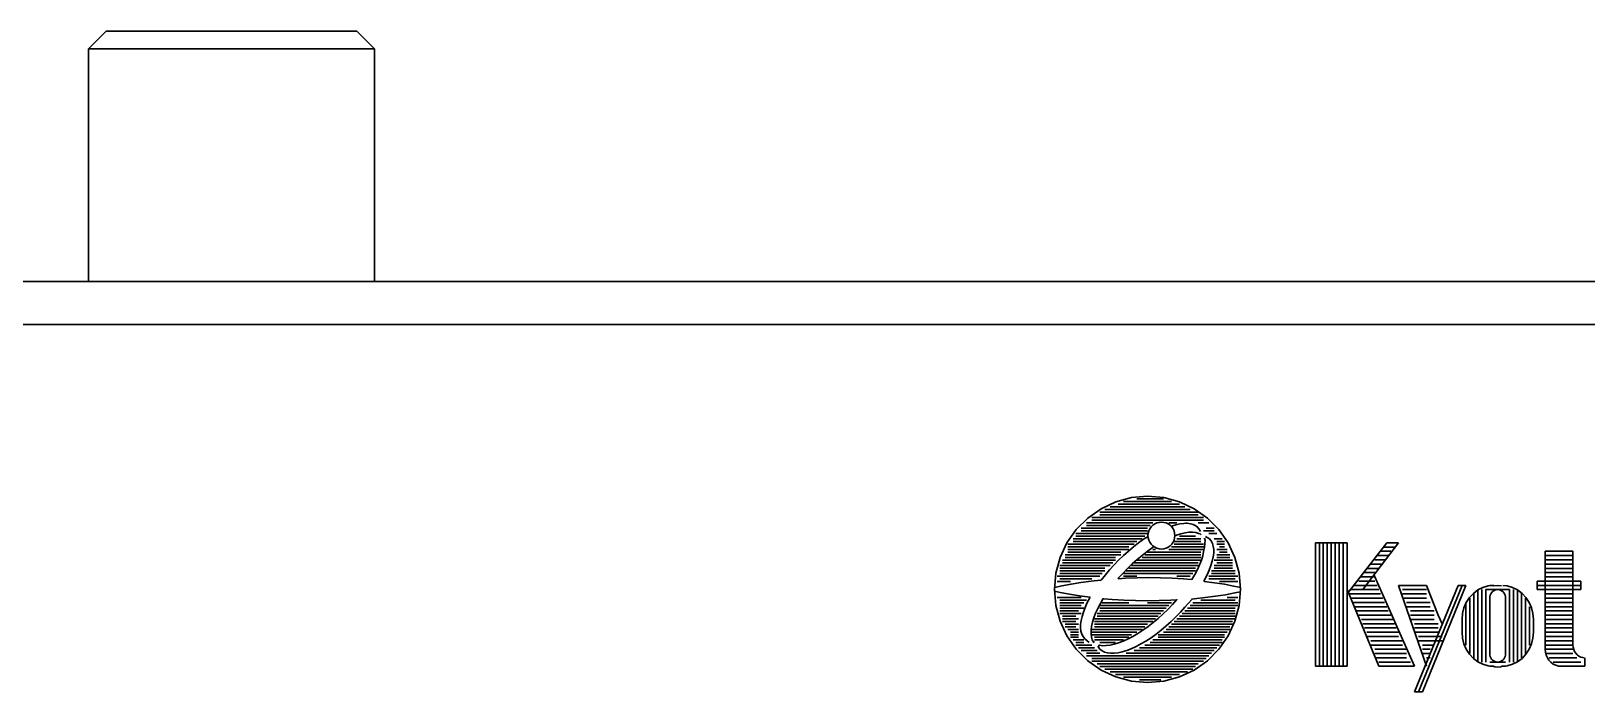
# Model space of a CAD drawing. Header units: millimetres. Extents: x 239 to 954, y 207 to 627.
# Drawn here: x 313.06 to 356.54, y 387.08 to 405.55 of the extents above; entities that cross this region are included whole.
import ezdxf

# ---------------------------------------------------------------- set-up
doc = ezdxf.new("R2010")
doc.units = ezdxf.units.MM
doc.layers.get('0').update_dxf_attribs({"lineweight": 30})

# ---------------------------------------------------------------- blocks, each defined once
blk = doc.blocks.new('A$C21952419')
for p, q in [((76, 136.5), (76.5, 137)), ((76.5, 137), (83.5, 137)), ((83.5, 137), (84, 136.5)), ((76, 136.5), (84, 136.5)), ((76, 130), (76, 136.5)), ((84, 136.5), (84, 130)), ((2, 130), (158, 130)), ((1.2, 128.8), (158.8, 128.8)), ((105.3035, 123.9256), (106.0467, 123.9256)), ((104.263, 123.5535), (107.0129, 123.5535)), ((104.4117, 123.6279), (106.7899, 123.6279)), ((104.5603, 123.7023), (106.6413, 123.7023)), ((104.7833, 123.7767), (106.4927, 123.7767)), ((104.9319, 123.8512), (106.2697, 123.8512)), ((103.7428, 123.107), (105.6008, 123.107)), ((103.8914, 123.2558), (105.7494, 123.2558)), ((103.8914, 123.1814), (105.6751, 123.1814)), ((104.0401, 123.4046), (107.1616, 123.4046)), ((104.0401, 123.3302), (106.1211, 123.3302)), ((104.263, 123.4791), (107.0129, 123.4791)), ((106.1211, 123.3302), (107.1616, 123.3302)), ((106.1954, 123.2558), (106.4183, 123.2558)), ((107.0129, 123.2558), (107.3102, 123.2558)), ((107.2359, 123.107), (107.4588, 123.107)), ((103.3712, 122.6605), (105.2292, 122.6605)), ((103.5198, 122.8093), (105.4522, 122.8093)), ((103.5198, 122.7349), (105.3035, 122.7349)), ((103.5941, 122.9581), (105.6008, 122.9581)), ((103.5941, 122.8837), (105.5265, 122.8837)), ((103.7428, 123.0326), (105.6008, 123.0326)), ((106.344, 122.7349), (107.0872, 122.7349)), ((106.344, 122.6605), (107.1616, 122.6605)), ((106.4183, 122.8093), (107.0872, 122.8093)), ((106.4927, 122.8837), (106.9386, 122.8837)), ((107.1616, 123.0326), (107.4588, 123.0326)), ((107.3102, 122.9581), (107.5332, 122.9581)), ((107.4588, 122.8093), (107.6818, 122.8093)), ((107.5332, 122.7349), (107.7561, 122.7349)), ((107.5332, 122.6605), (107.7561, 122.6605)), ((110.2917, 122.6979), (111.1778, 122.6979)), ((110.2917, 119.2456), (110.2917, 122.6979)), ((110.4025, 122.6979), (110.4025, 119.2456)), ((110.5132, 122.6979), (110.5132, 119.2456)), ((110.624, 122.6979), (110.624, 119.2456)), ((110.7347, 122.6979), (110.7347, 119.2456)), ((110.8455, 122.6979), (110.8455, 119.2456)), ((110.9562, 122.6979), (110.9562, 119.2456)), ((111.067, 122.6979), (111.067, 119.2456)), ((111.1778, 122.6979), (111.1778, 119.2456)), ((111.1778, 121.2694), (112.2853, 122.6979)), ((112.6176, 122.6979), (111.6208, 121.3884)), ((112.2853, 122.6979), (112.6176, 122.6979)), ((103.2225, 122.2139), (104.7089, 122.2139)), ((103.2968, 122.3628), (104.8576, 122.3628)), ((103.2968, 122.2884), (104.7089, 122.2884)), ((103.3712, 122.586), (105.0806, 122.586)), ((103.3712, 122.5116), (105.0806, 122.5116)), ((103.3712, 122.4372), (104.8576, 122.4372)), ((105.3035, 122.2139), (107.0872, 122.2139)), ((105.4522, 122.2884), (107.0872, 122.2884)), ((105.5265, 122.3628), (107.0872, 122.3628)), ((105.6008, 122.4372), (107.0872, 122.4372)), ((105.7494, 122.5116), (105.8238, 122.5116)), ((106.1954, 122.5116), (107.1616, 122.5116)), ((106.2697, 122.586), (107.1616, 122.586)), ((107.4588, 122.2139), (107.9791, 122.2139)), ((107.5332, 122.5116), (107.8304, 122.5116)), ((107.5332, 122.3628), (107.9048, 122.3628)), ((107.5332, 122.2884), (107.9048, 122.2884)), ((107.6075, 122.586), (107.7561, 122.586)), ((107.6075, 122.4372), (107.8304, 122.4372)), ((111.9531, 122.2217), (112.1746, 122.2217)), ((112.0195, 122.3408), (112.0638, 122.3408)), ((112.0638, 122.3408), (112.2853, 122.3408)), ((112.1081, 122.4598), (112.1746, 122.4598)), ((112.1746, 122.4598), (112.3961, 122.4598)), ((112.1746, 122.2217), (112.241, 122.2217)), ((112.1967, 122.5789), (112.2853, 122.5789)), ((112.2853, 122.5789), (112.5069, 122.5789)), ((112.2853, 122.3408), (112.3296, 122.3408)), ((116.7157, 122.4598), (117.491, 122.4598)), ((116.7157, 122.4598), (116.7157, 120.0789)), ((116.7157, 122.3408), (117.491, 122.3408)), ((116.7157, 122.2217), (117.491, 122.2217)), ((117.491, 122.4598), (117.491, 120.0789)), ((103.0739, 121.7674), (104.263, 121.7674)), ((103.1482, 122.0651), (104.5603, 122.0651)), ((103.1482, 121.9907), (104.4117, 121.9907)), ((103.1482, 121.9163), (104.4117, 121.9163)), ((103.1482, 121.8418), (104.3373, 121.8418)), ((103.2225, 122.1395), (104.6346, 122.1395)), ((104.9319, 121.8418), (106.8643, 121.8418)), ((104.9319, 121.7674), (105.3035, 121.7674)), ((105.0062, 121.9163), (106.9386, 121.9163)), ((105.0806, 121.9907), (106.9386, 121.9907)), ((105.1549, 122.0651), (107.0129, 122.0651)), ((105.2292, 122.1395), (107.0129, 122.1395)), ((106.4183, 121.7674), (106.7899, 121.7674)), ((107.3102, 121.7674), (108.1277, 121.7674)), ((107.3845, 121.9163), (108.0534, 121.9163)), ((107.3845, 121.8418), (108.0534, 121.8418)), ((107.4588, 122.0651), (107.9791, 122.0651)), ((107.4588, 121.9907), (107.9791, 121.9907)), ((107.5332, 122.1395), (107.9791, 122.1395)), ((111.5543, 121.7455), (111.6208, 121.7455)), ((111.6208, 121.7455), (111.8423, 121.7455)), ((111.6429, 121.8646), (111.7316, 121.8646)), ((111.7316, 121.9836), (111.8645, 121.9836)), ((111.7316, 121.8646), (111.9531, 121.8646)), ((111.8423, 122.1027), (111.9531, 122.1027)), ((111.8423, 121.9836), (112.0638, 121.9836)), ((111.8423, 121.7455), (111.9309, 121.7455)), ((111.9531, 121.7455), (111.9309, 121.7932)), ((111.9531, 122.1027), (112.1746, 122.1027)), ((113.0607, 119.2456), (111.9531, 121.7455)), ((116.7157, 122.1027), (117.491, 122.1027)), ((116.7157, 121.9836), (117.491, 121.9836)), ((116.7157, 121.8646), (117.491, 121.8646)), ((116.7157, 121.7455), (117.491, 121.7455)), ((103.0739, 121.6186), (103.4455, 121.6186)), ((103.1482, 121.693), (104.0401, 121.693)), ((107.3102, 121.693), (108.0534, 121.693)), ((107.6075, 121.6186), (108.1277, 121.6186)), ((111.1778, 121.3884), (112.0638, 119.2456)), ((111.2885, 121.3884), (112.0638, 121.3884)), ((111.355, 121.5074), (112.0195, 121.5074)), ((111.51, 121.6265), (111.9531, 121.6265)), ((112.6176, 121.5074), (113.3929, 119.2456)), ((112.6176, 121.5074), (113.3929, 121.5074)), ((112.7284, 121.3884), (113.3929, 121.3884)), ((114.279, 121.5074), (113.0607, 118.5313)), ((114.3897, 121.5074), (113.1714, 118.5313)), ((114.5005, 121.5074), (113.2822, 118.5313)), ((113.3929, 121.5074), (113.7252, 120.6741)), ((114.279, 121.5074), (114.5005, 121.5074)), ((114.8328, 121.3884), (114.8328, 119.3646)), ((114.9435, 121.3884), (114.9435, 119.3646)), ((115.0543, 121.3884), (115.0543, 119.3646)), ((115.0543, 121.3884), (115.7188, 121.3884)), ((115.165, 121.5074), (115.2757, 121.5074)), ((115.7188, 121.3884), (115.7188, 119.3646)), ((115.8296, 121.3884), (115.8296, 119.3646)), ((115.9404, 121.3884), (115.9404, 119.3646)), ((116.4942, 121.6265), (116.7157, 121.6265)), ((116.4942, 121.6265), (116.4942, 121.3884)), ((116.4942, 121.5074), (116.7157, 121.5074)), ((116.4942, 121.3884), (116.7157, 121.3884)), ((116.7157, 121.6265), (117.491, 121.6265)), ((116.7157, 121.5074), (117.491, 121.5074)), ((116.7157, 121.3884), (117.491, 121.3884)), ((117.491, 121.6265), (117.7125, 121.6265)), ((117.491, 121.5074), (117.7125, 121.5074)), ((117.7125, 121.3884), (117.491, 121.3884)), ((117.7125, 121.6265), (117.7125, 121.3884)), ((103.0739, 121.1721), (103.7428, 121.1721)), ((103.1482, 121.0977), (103.8914, 121.0977)), ((103.1482, 121.0232), (103.8171, 121.0232)), ((103.1482, 120.9488), (103.7428, 120.9488)), ((103.1482, 120.8744), (103.8171, 120.8744)), ((104.263, 120.9488), (106.1954, 120.9488)), ((104.263, 120.8744), (106.1211, 120.8744)), ((104.3373, 121.0232), (105.0806, 121.0232)), ((105.6008, 121.0232), (106.2697, 121.0232)), ((106.7156, 120.8744), (108.0534, 120.8744)), ((106.7899, 120.9488), (108.1277, 120.9488)), ((106.8643, 121.0232), (108.1277, 121.0232)), ((107.0872, 121.0977), (108.0534, 121.0977)), ((107.8304, 121.1721), (108.1277, 121.1721)), ((111.2442, 121.2694), (111.3107, 121.2694)), ((111.2885, 121.2694), (112.0638, 121.2694)), ((111.2885, 121.1503), (111.3993, 121.1503)), ((111.3328, 121.0313), (111.3993, 121.0313)), ((111.3993, 121.1503), (112.1746, 121.1503)), ((111.3993, 121.0313), (112.1746, 121.0313)), ((111.3993, 120.9122), (112.2853, 120.9122)), ((112.0638, 121.2694), (112.1081, 121.2694)), ((112.1746, 121.0313), (112.2189, 121.0313)), ((112.7284, 121.2694), (113.3929, 121.2694)), ((112.7284, 121.1503), (113.3929, 121.1503)), ((112.8391, 121.0313), (113.5037, 121.0313)), ((112.8391, 120.9122), (113.5037, 120.9122)), ((114.5005, 121.0313), (114.5005, 119.8408)), ((114.6113, 121.1503), (114.6113, 119.6027)), ((114.722, 121.2694), (114.722, 119.4837)), ((115.165, 121.1503), (115.165, 119.6026)), ((115.608, 121.1503), (115.608, 119.6026)), ((116.0511, 121.2694), (116.0511, 119.4837)), ((116.1619, 121.1503), (116.1619, 119.6027)), ((116.2726, 120.9122), (116.2726, 119.8408)), ((116.7157, 121.2694), (117.491, 121.2694)), ((116.7157, 121.1503), (117.491, 121.1503)), ((116.7157, 121.0313), (117.491, 121.0313)), ((116.7157, 120.9122), (117.491, 120.9122)), ((103.1482, 120.8), (103.6684, 120.8)), ((103.1482, 120.7256), (103.7428, 120.7256)), ((103.2225, 120.6511), (103.5941, 120.6511)), ((103.2225, 120.5767), (103.6684, 120.5767)), ((103.2225, 120.5023), (103.5941, 120.5023)), ((104.1144, 120.5767), (105.8238, 120.5767)), ((104.1144, 120.5023), (105.7494, 120.5023)), ((104.1887, 120.7256), (105.9724, 120.7256)), ((104.1887, 120.6511), (105.8981, 120.6511)), ((104.263, 120.8), (106.0467, 120.8)), ((106.344, 120.5023), (107.9791, 120.5023)), ((106.4183, 120.5767), (108.0534, 120.5767)), ((106.4927, 120.6511), (108.0534, 120.6511)), ((106.567, 120.7256), (108.0534, 120.7256)), ((106.6413, 120.8), (108.0534, 120.8)), ((111.4436, 120.7932), (112.3296, 120.7932)), ((111.51, 120.6741), (112.3961, 120.6741)), ((111.5765, 120.5551), (112.4626, 120.5551)), ((111.6208, 120.436), (112.5069, 120.436)), ((112.9499, 120.7932), (113.6144, 120.7932)), ((112.9499, 120.6741), (113.6144, 120.6741)), ((112.9499, 120.5551), (113.6144, 120.5551)), ((113.0607, 120.436), (113.7252, 120.436)), ((113.7252, 120.6741), (113.836, 120.436)), ((114.3897, 120.436), (114.3897, 120.1979)), ((116.3833, 120.555), (116.3833, 120.1979)), ((116.7157, 120.7932), (117.491, 120.7932)), ((116.7157, 120.6741), (117.491, 120.6741)), ((116.7157, 120.5551), (117.491, 120.5551)), ((116.7157, 120.436), (117.491, 120.436)), ((103.2968, 120.4279), (103.6684, 120.4279)), ((103.2968, 120.3535), (103.5941, 120.3535)), ((103.3712, 120.279), (103.6684, 120.279)), ((103.4455, 120.2046), (103.6684, 120.2046)), ((103.4455, 120.1302), (103.6684, 120.1302)), ((103.4455, 120.0558), (103.6684, 120.0558)), ((104.0401, 120.279), (105.4522, 120.279)), ((104.0401, 120.2046), (105.3035, 120.2046)), ((104.0401, 120.1302), (105.1549, 120.1302)), ((104.1144, 120.4279), (105.6008, 120.4279)), ((104.1144, 120.3535), (105.5265, 120.3535)), ((104.1144, 120.0558), (105.0806, 120.0558)), ((105.8981, 120.1302), (107.7561, 120.1302)), ((105.8981, 120.0558), (107.7561, 120.0558)), ((106.0467, 120.2046), (107.8304, 120.2046)), ((106.1211, 120.279), (107.9048, 120.279)), ((106.1954, 120.3535), (107.9048, 120.3535)), ((106.2697, 120.4279), (107.9791, 120.4279)), ((111.6651, 120.317), (112.5512, 120.317)), ((111.7316, 120.1979), (112.6176, 120.1979)), ((111.7316, 120.0789), (112.6176, 120.0789)), ((113.0607, 120.317), (113.7252, 120.317)), ((113.0607, 120.1979), (113.7252, 120.1979)), ((113.1714, 120.0789), (113.836, 120.0789)), ((116.7157, 120.317), (117.491, 120.317)), ((116.7157, 120.1979), (117.491, 120.1979)), ((116.7157, 120.0789), (116.7157, 119.7218)), ((116.7157, 120.0789), (117.491, 120.0789)), ((117.491, 120.0789), (117.491, 119.8408)), ((103.5198, 119.9814), (103.8171, 119.9814)), ((103.5941, 119.9069), (103.8171, 119.9069)), ((103.5941, 119.8325), (104.0401, 119.8325)), ((103.6684, 119.7581), (104.1144, 119.7581)), ((103.7428, 119.6837), (104.1887, 119.6837)), ((103.8914, 119.6093), (104.263, 119.6093)), ((104.1144, 119.9814), (104.9319, 119.9814)), ((104.263, 119.9069), (104.7089, 119.9069)), ((105.0062, 119.6093), (107.3845, 119.6093)), ((105.2292, 119.6837), (107.4588, 119.6837)), ((105.3778, 119.7581), (107.5332, 119.7581)), ((105.5265, 119.8325), (107.6075, 119.8325)), ((105.6751, 119.9069), (107.6818, 119.9069)), ((105.7494, 119.9814), (107.6818, 119.9814)), ((111.8423, 119.9598), (112.7284, 119.9598)), ((111.8423, 119.8408), (112.7284, 119.8408)), ((111.9531, 119.7218), (112.8391, 119.7218)), ((111.9531, 119.6027), (112.8391, 119.6027)), ((113.1714, 119.9598), (113.836, 119.9598)), ((113.2822, 119.8408), (113.6144, 119.8408)), ((113.2822, 119.7218), (113.5037, 119.7218)), ((113.2822, 119.6027), (113.3929, 119.6027)), ((113.3929, 119.6027), (113.5037, 119.6027)), ((116.7157, 119.9598), (117.491, 119.9598)), ((116.7157, 119.8408), (117.491, 119.8408)), ((116.7157, 119.7218), (117.491, 119.7218)), ((116.7157, 119.6027), (117.491, 119.6027)), ((103.8914, 119.5348), (107.3102, 119.5348)), ((104.0401, 119.4604), (107.2359, 119.4604)), ((104.0401, 119.386), (107.1616, 119.386)), ((104.1887, 119.3116), (107.0129, 119.3116)), ((104.263, 119.2372), (106.9386, 119.2372)), ((104.4117, 119.1628), (106.8643, 119.1628)), ((111.1778, 119.2456), (110.2917, 119.2456)), ((111.9531, 119.4837), (112.8391, 119.4837)), ((112.0638, 119.3646), (112.9499, 119.3646)), ((113.0607, 119.2456), (112.0638, 119.2456)), ((113.3929, 119.4837), (113.5037, 119.4837)), ((115.165, 119.2455), (115.2757, 119.2455)), ((115.1651, 119.3646), (115.6081, 119.3646)), ((115.4973, 119.2455), (115.608, 119.2455)), ((116.8264, 119.4837), (117.6017, 119.4837)), ((116.9372, 119.3646), (117.7125, 119.3646)), ((117.1587, 119.2456), (117.8232, 119.2456)), ((117.8232, 119.4837), (117.8232, 119.2456)), ((104.5603, 119.0883), (106.7156, 119.0883)), ((104.7089, 119.0139), (106.4927, 119.0139)), ((104.9319, 118.9395), (106.2697, 118.9395)), ((105.3778, 118.8651), (105.9724, 118.8651)), ((113.2822, 118.5313), (113.0607, 118.5313))]:
    blk.add_line(p, q)
for points in [[(108.2015, 121.3958), (108.1619, 121.848), (108.0446, 122.2865), (107.853, 122.698), (107.593, 123.0698), (107.2724, 123.3907), (106.9011, 123.6511), (106.4902, 123.843), (106.0523, 123.9604), (105.6007, 124), (105.1492, 123.9604), (104.7113, 123.843), (104.3003, 123.6511), (103.929, 123.3907), (103.6085, 123.0698), (103.3484, 122.6979), (103.1568, 122.2865), (103.0395, 121.848), (103, 121.3958), (103.0395, 120.9437), (103.1568, 120.5052), (103.3484, 120.0937), (103.6085, 119.7219), (103.929, 119.401), (104.3004, 119.1406), (104.7113, 118.9487), (105.1492, 118.8313), (105.6007, 118.7917), (106.0523, 118.8313), (106.4902, 118.9487), (106.9011, 119.1406), (107.2724, 119.401), (107.593, 119.7219), (107.853, 120.0938), (108.0446, 120.5052), (108.1619, 120.9437), (108.2015, 121.3958)], [(106.3636, 122.8996), (106.3579, 122.9648), (106.341, 123.0281), (106.3134, 123.0874), (106.2759, 123.1411), (106.2297, 123.1873), (106.1761, 123.2248), (106.1169, 123.2525), (106.0537, 123.2694), (105.9886, 123.2752), (105.9235, 123.2694), (105.8603, 123.2525), (105.8011, 123.2248), (105.7475, 123.1873), (105.7014, 123.1411), (105.6638, 123.0874), (105.6362, 123.0281), (105.6193, 122.9648), (105.6136, 122.8996), (105.6193, 122.8344), (105.6362, 122.7712), (105.6638, 122.7119), (105.7014, 122.6582), (105.7475, 122.612), (105.8011, 122.5744), (105.8603, 122.5467), (105.9235, 122.5298), (105.9886, 122.5241), (106.0537, 122.5298), (106.1169, 122.5467), (106.1761, 122.5744), (106.2297, 122.612), (106.2759, 122.6582), (106.3134, 122.7119), (106.341, 122.7712), (106.3579, 122.8344), (106.3636, 122.8996)], [(106.6772, 123.2438), (106.6143, 123.2417), (106.506, 123.2283), (106.3902, 123.2027), (106.2677, 123.1649), (106.2449, 123.1682)], [(107.0819, 123.018), (107.0561, 123.0646), (107.0085, 123.1238), (106.9494, 123.1715), (106.8791, 123.2075), (106.7984, 123.2312), (106.7078, 123.2426), (106.671, 123.2437)], [(105.6015, 122.8688), (105.4889, 122.7955), (105.3468, 122.6941), (105.2051, 122.5845), (105.0651, 122.4674), (104.9276, 122.3437), (104.7937, 122.2144), (104.6645, 122.0804), (104.5411, 121.9427), (104.4241, 121.8024), (104.3033, 121.6523)], [(107.102, 122.9205), (107.0686, 122.9511), (107.0293, 122.9581), (106.9486, 122.9818), (106.858, 122.9933), (106.7582, 122.9923), (106.6499, 122.9789), (106.5341, 122.9532), (106.4116, 122.9155), (106.3687, 122.8953), (106.3625, 122.8953)], [(106.8363, 121.6772), (106.8406, 121.6756), (106.923, 121.8156), (106.9949, 121.9527), (107.0557, 122.0861), (107.1053, 122.2146), (107.143, 122.3373), (107.1686, 122.4533), (107.1925, 122.5672), (107.2049, 122.6913), (107.2111, 122.7657), (107.1925, 122.8277), (107.1925, 122.8277)], [(107.1708, 121.6213), (107.1907, 121.6652), (107.2626, 121.8025), (107.3235, 121.9358), (107.373, 122.0644), (107.4107, 122.1871), (107.4363, 122.303), (107.4497, 122.4114), (107.4507, 122.5113), (107.4392, 122.602), (107.4155, 122.6828), (107.3797, 122.7531), (107.332, 122.8123), (107.2172, 122.8767)], [(105.7741, 122.5915), (105.7318, 122.5584), (105.5897, 122.4571), (105.4481, 122.3474), (105.308, 122.2304), (105.1705, 122.1067), (105.0366, 121.9774), (104.9075, 121.8433), (104.7839, 121.7057), (104.7802, 121.6958)], [(103.0001, 121.3457), (103.1575, 121.3103), (103.4205, 121.2606), (103.7002, 121.2168), (103.9943, 121.1791), (103.9936, 121.1748)], [(104.3033, 121.6399), (104.2847, 121.6523), (104.0287, 121.625), (103.7397, 121.5873), (103.465, 121.5435), (103.2065, 121.4939), (103.0057, 121.4474)], [(106.8238, 121.676), (106.6044, 121.6932), (106.2864, 121.7108), (105.9634, 121.7214), (105.6379, 121.725), (105.3124, 121.7214), (104.9894, 121.7108), (104.7802, 121.6895)], [(106.8302, 121.1252), (106.9008, 121.1355), (107.2071, 121.1667), (107.5013, 121.2044), (107.781, 121.2481), (108.044, 121.2978), (108.1896, 121.3257)], [(108.2083, 121.4449), (108.0074, 121.4877), (107.7489, 121.5373), (107.4742, 121.5812), (107.1852, 121.6188), (107.1708, 121.6275)], [(115.1678, 121.5003), (115.1219, 121.4929), (114.9727, 121.45), (114.8327, 121.3798), (114.7062, 121.2846), (114.597, 121.1672), (114.5084, 121.0312), (114.4431, 120.8808), (114.4032, 120.7204), (114.3897, 120.555), (114.3963, 120.439)], [(115.608, 121.1503), (115.6046, 121.1916), (115.5947, 121.2317), (115.5783, 121.2693), (115.5562, 121.3033), (115.5289, 121.3326), (115.4973, 121.3564), (115.4623, 121.374), (115.425, 121.3847), (115.3865, 121.3884), (115.348, 121.3847), (115.3107, 121.374), (115.2757, 121.3564), (115.2441, 121.3326), (115.2168, 121.3033), (115.1947, 121.2693), (115.1783, 121.2317), (115.1684, 121.1916), (115.165, 121.1503)], [(115.4905, 121.4986), (115.3865, 121.5074), (115.2711, 121.4965)], [(116.3833, 120.555), (116.3698, 120.7204), (116.3299, 120.8808), (116.2646, 121.0312), (116.176, 121.1672), (116.0668, 121.2846), (115.9403, 121.3798), (115.8003, 121.45), (115.6511, 121.4929), (115.5282, 121.5068)], [(103.9905, 121.1704), (103.9896, 121.1622), (103.9177, 121.0251), (103.8568, 120.8917), (103.8073, 120.7632), (103.7696, 120.6405), (103.7439, 120.5245), (103.7306, 120.4161), (103.7296, 120.3163), (103.7411, 120.2255), (103.7648, 120.1447), (103.8006, 120.0744), (103.8482, 120.0152), (103.972, 119.9079)], [(104.3621, 121.1332), (104.3643, 121.1396), (104.282, 120.9996), (104.2102, 120.8625), (104.1492, 120.7291), (104.0997, 120.6006), (104.0621, 120.4779), (104.0364, 120.3619), (104.023, 120.2536), (104.0221, 120.1536), (104.0335, 120.0629), (104.0572, 119.9821), (104.0958, 119.9141), (104.0958, 119.9451)], [(104.2135, 119.8086), (104.2709, 119.7284), (104.3301, 119.6807), (104.4003, 119.6448), (104.4809, 119.621), (104.5715, 119.6096), (104.6713, 119.6106), (104.7796, 119.6239), (104.8953, 119.6496), (105.018, 119.6874), (105.1463, 119.737), (105.2795, 119.7979), (105.4165, 119.87), (105.5562, 119.9523), (105.6976, 120.0445), (105.8397, 120.1458), (105.9814, 120.2554), (106.1214, 120.3725), (106.2589, 120.4962), (106.3928, 120.6255), (106.522, 120.7596), (106.6455, 120.8972), (106.8487, 121.1252)], [(104.2507, 119.8272), (104.2569, 119.8211), (104.2383, 119.8272), (104.2565, 119.8334), (104.3471, 119.822), (104.4468, 119.823), (104.555, 119.8363), (104.6709, 119.862), (104.7935, 119.8997), (104.9218, 119.9494), (105.055, 120.0103), (105.192, 120.0823), (105.3317, 120.1647), (105.4732, 120.2569), (105.6152, 120.3581), (105.7569, 120.4678), (105.897, 120.5849), (106.0345, 120.7086), (106.1683, 120.8379), (106.2975, 120.972), (106.421, 121.1096), (106.4276, 121.1066)], [(104.3807, 121.1287), (104.6108, 121.111), (104.9345, 121.0933), (105.2633, 121.0826), (105.5946, 121.0791), (105.9259, 121.0826), (106.2546, 121.0933), (106.4152, 121.1066)], [(114.3897, 120.1979), (114.4032, 120.0325), (114.4431, 119.8721), (114.5084, 119.7217), (114.597, 119.5857), (114.7062, 119.4683), (114.8327, 119.3731), (114.9727, 119.3029), (115.1219, 119.26), (115.2139, 119.2478)], [(115.6052, 119.2526), (115.6511, 119.26), (115.8003, 119.3029), (115.9403, 119.3731), (116.0668, 119.4683), (116.176, 119.5857), (116.2646, 119.7217), (116.3299, 119.8721), (116.3698, 120.0325), (116.3833, 120.1979)], [(115.165, 119.6026), (115.1684, 119.5613), (115.1783, 119.5212), (115.1947, 119.4836), (115.2168, 119.4496), (115.2441, 119.4203), (115.2757, 119.3965), (115.3107, 119.3789), (115.348, 119.3682), (115.3865, 119.3646), (115.425, 119.3682), (115.4623, 119.3789), (115.4973, 119.3965), (115.5289, 119.4203), (115.5562, 119.4496), (115.5783, 119.4836), (115.5947, 119.5212), (115.6046, 119.5613), (115.608, 119.6026)], [(116.7157, 119.7218), (116.7224, 119.6391), (116.7424, 119.5589), (116.775, 119.4837), (116.8193, 119.4157), (116.8739, 119.357), (116.9372, 119.3094), (117.0072, 119.2743), (117.0818, 119.2528), (117.1587, 119.2456)], [(117.491, 119.8408), (117.496, 119.7788), (117.511, 119.7187), (117.5355, 119.6622), (117.5687, 119.6112), (117.6097, 119.5672), (117.6571, 119.5315), (117.7096, 119.5052), (117.7655, 119.4891), (117.8001, 119.4845)], [(115.274, 119.2366), (115.3057, 119.2293), (115.3865, 119.2217), (115.4673, 119.2293), (115.499, 119.2366)]]:
    blk.add_lwpolyline(points)

msp = doc.modelspace()

# ---------------------------------------------------------------- block references
msp.add_blockref('A$C21952419', (238.66, 268.547))

doc.saveas('drawing.dxf')
